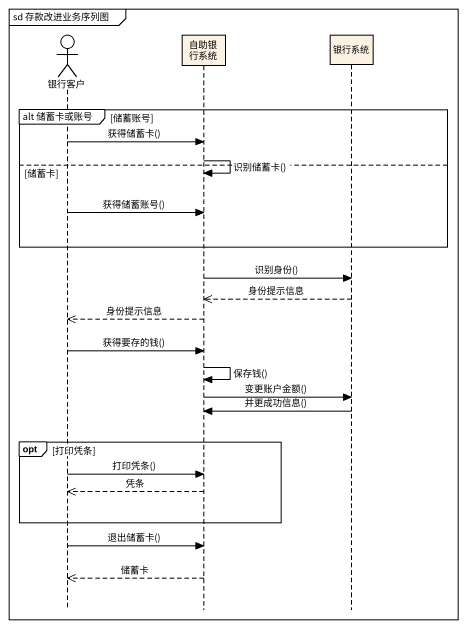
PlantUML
@startuml
mainframe sd 存款改进业务序列图
hide footbox
actor 银行客户
participant 自助银行系统
participant 银行系统

group alt 储蓄卡或账号 [储蓄账号]
  银行客户 -> 自助银行系统 : 获得储蓄卡()
  自助银行系统 -> 自助银行系统 : 识别储蓄卡()
else 储蓄卡
  银行客户 -> 自助银行系统 : 获得储蓄账号()
end
自助银行系统 -> 银行系统 : 识别身份()
银行系统 -->> 自助银行系统 : 身份提示信息
自助银行系统 -->> 银行客户 : 身份提示信息
银行客户 -> 自助银行系统 : 获得要存的钱()
自助银行系统 -> 自助银行系统 : 保存钱()
自助银行系统 -> 银行系统 : 变更账户金额()
银行系统 -> 自助银行系统 : 并更成功信息()
opt 打印凭条
  银行客户 -> 自助银行系统 : 打印凭条()
  自助银行系统 -->> 银行客户 : 凭条
end
银行客户 -> 自助银行系统 : 退出储蓄卡()
自助银行系统 -->> 银行客户 : 储蓄卡
@enduml
